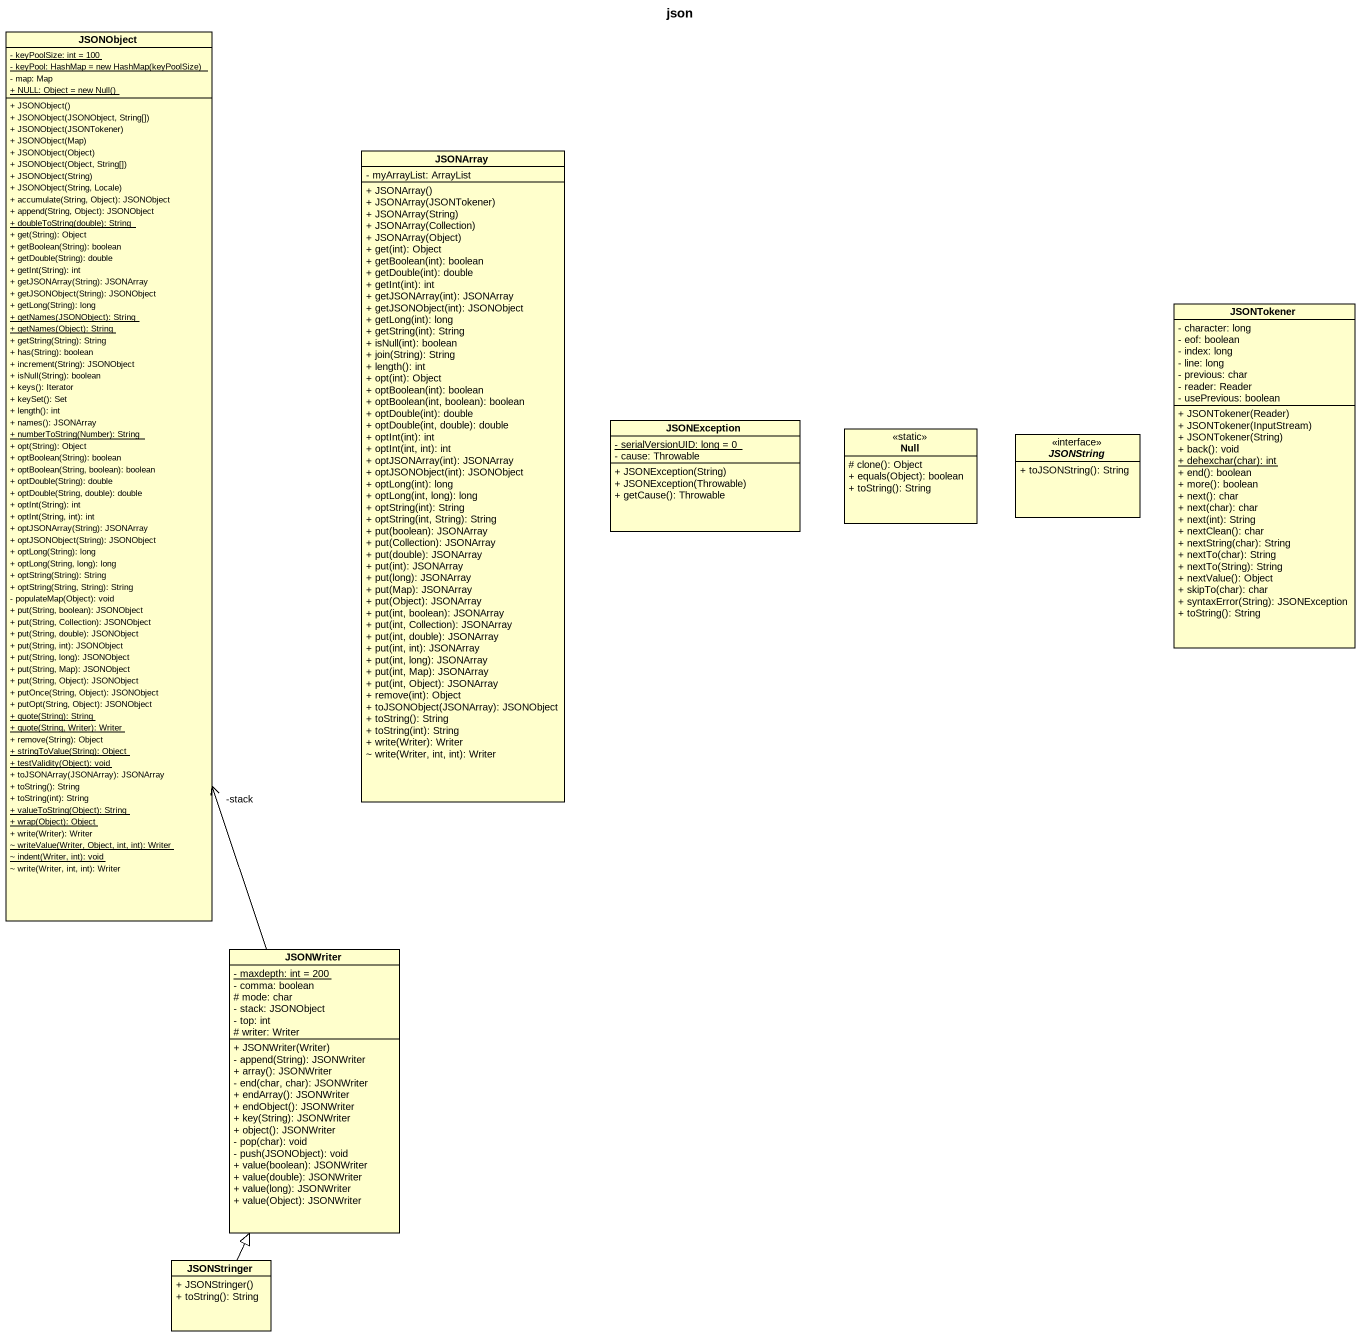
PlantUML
@startuml
title json
hide circle
hide empty members
skinparam classAttributeIconSize 0
class JSONObject {
  {static} - keyPoolSize: int = 100
  {static} {field} - keyPool: HashMap = new HashMap(keyPoolSize)
  - map: Map
  {static} {field} + NULL: Object = new Null()
  + JSONObject()
  + JSONObject(JSONObject, String[])
  + JSONObject(JSONTokener)
  + JSONObject(Map)
  + JSONObject(Object)
  + JSONObject(Object, String[])
  + JSONObject(String)
  + JSONObject(String, Locale)
  + accumulate(String, Object): JSONObject
  + append(String, Object): JSONObject
  {static} + doubleToString(double): String
  + get(String): Object
  + getBoolean(String): boolean
  + getDouble(String): double
  + getInt(String): int
  + getJSONArray(String): JSONArray
  + getJSONObject(String): JSONObject
  + getLong(String): long
  {static} + getNames(JSONObject): String
  {static} + getNames(Object): String
  + getString(String): String
  + has(String): boolean
  + increment(String): JSONObject
  + isNull(String): boolean
  + keys(): Iterator
  + keySet(): Set
  + length(): int
  + names(): JSONArray
  {static} + numberToString(Number): String
  + opt(String): Object
  + optBoolean(String): boolean
  + optBoolean(String, boolean): boolean
  + optDouble(String): double
  + optDouble(String, double): double
  + optInt(String): int
  + optInt(String, int): int
  + optJSONArray(String): JSONArray
  + optJSONObject(String): JSONObject
  + optLong(String): long
  + optLong(String, long): long
  + optString(String): String
  + optString(String, String): String
  - populateMap(Object): void
  + put(String, boolean): JSONObject
  + put(String, Collection): JSONObject
  + put(String, double): JSONObject
  + put(String, int): JSONObject
  + put(String, long): JSONObject
  + put(String, Map): JSONObject
  + put(String, Object): JSONObject
  + putOnce(String, Object): JSONObject
  + putOpt(String, Object): JSONObject
  {static} + quote(String): String
  {static} + quote(String, Writer): Writer
  + remove(String): Object
  {static} + stringToValue(String): Object
  {static} + testValidity(Object): void
  + toJSONArray(JSONArray): JSONArray
  + toString(): String
  + toString(int): String
  {static} + valueToString(Object): String
  {static} + wrap(Object): Object
  + write(Writer): Writer
  {static} ~ writeValue(Writer, Object, int, int): Writer
  {static} ~ indent(Writer, int): void
  ~ write(Writer, int, int): Writer
}
class JSONArray {
  - myArrayList: ArrayList
  + JSONArray()
  + JSONArray(JSONTokener)
  + JSONArray(String)
  + JSONArray(Collection)
  + JSONArray(Object)
  + get(int): Object
  + getBoolean(int): boolean
  + getDouble(int): double
  + getInt(int): int
  + getJSONArray(int): JSONArray
  + getJSONObject(int): JSONObject
  + getLong(int): long
  + getString(int): String
  + isNull(int): boolean
  + join(String): String
  + length(): int
  + opt(int): Object
  + optBoolean(int): boolean
  + optBoolean(int, boolean): boolean
  + optDouble(int): double
  + optDouble(int, double): double
  + optInt(int): int
  + optInt(int, int): int
  + optJSONArray(int): JSONArray
  + optJSONObject(int): JSONObject
  + optLong(int): long
  + optLong(int, long): long
  + optString(int): String
  + optString(int, String): String
  + put(boolean): JSONArray
  + put(Collection): JSONArray
  + put(double): JSONArray
  + put(int): JSONArray
  + put(long): JSONArray
  + put(Map): JSONArray
  + put(Object): JSONArray
  + put(int, boolean): JSONArray
  + put(int, Collection): JSONArray
  + put(int, double): JSONArray
  + put(int, int): JSONArray
  + put(int, long): JSONArray
  + put(int, Map): JSONArray
  + put(int, Object): JSONArray
  + remove(int): Object
  + toJSONObject(JSONArray): JSONObject
  + toString(): String
  + toString(int): String
  + write(Writer): Writer
  ~ write(Writer, int, int): Writer
}
class JSONTokener {
  - character: long
  - eof: boolean
  - index: long
  - line: long
  - previous: char
  - reader: Reader
  - usePrevious: boolean
  + JSONTokener(Reader)
  + JSONTokener(InputStream)
  + JSONTokener(String)
  + back(): void
  {static} + dehexchar(char): int
  + end(): boolean
  + more(): boolean
  + next(): char
  + next(char): char
  + next(int): String
  + nextClean(): char
  + nextString(char): String
  + nextTo(char): String
  + nextTo(String): String
  + nextValue(): Object
  + skipTo(char): char
  + syntaxError(String): JSONException
  + toString(): String
}
class JSONException {
  {static} - serialVersionUID: long = 0
  - cause: Throwable
  + JSONException(String)
  + JSONException(Throwable)
  + getCause(): Throwable
}
class Null <<static>> {
  # clone(): Object
  + equals(Object): boolean
  + toString(): String
}
interface JSONString <<interface>> {
  + toJSONString(): String
}
class JSONWriter {
  {static} - maxdepth: int = 200
  - comma: boolean
  # mode: char
  - stack: JSONObject
  - top: int
  # writer: Writer
  + JSONWriter(Writer)
  - append(String): JSONWriter
  + array(): JSONWriter
  - end(char, char): JSONWriter
  + endArray(): JSONWriter
  + endObject(): JSONWriter
  + key(String): JSONWriter
  + object(): JSONWriter
  - pop(char): void
  - push(JSONObject): void
  + value(boolean): JSONWriter
  + value(double): JSONWriter
  + value(long): JSONWriter
  + value(Object): JSONWriter
}
class JSONStringer {
  + JSONStringer()
  + toString(): String
}
JSONWriter -up-> "-stack" JSONObject
JSONStringer -up-|> JSONWriter
@enduml
